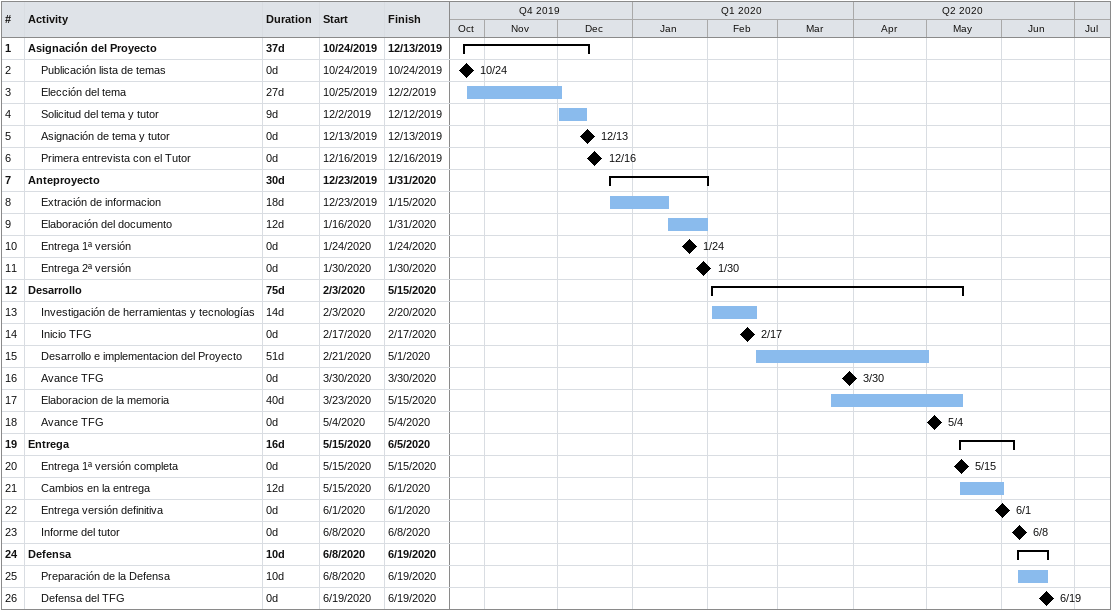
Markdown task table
| ID | Level | Task | Duration | Start | Finish |
|---|---|---|---|---|---|
| 1 | 1 | **Asignación del Proyecto** | 37d | 2019-10-24 | 2019-12-13 |
| 2 | 2 | Publicación lista de temas | 0d | 2019-10-24 | 2019-10-24 |
| 3 | 2 | Elección del tema | 27d | 2019-10-25 | 2019-12-02 |
| 4 | 2 | Solicitud del tema y tutor | 9d | 2019-12-02 | 2019-12-12 |
| 5 | 2 | Asignación de tema y tutor | 0d | 2019-12-13 | 2019-12-13 |
| 6 | 2 | Primera entrevista con el Tutor | 0d | 2019-12-16 | 2019-12-16 |
| 7 | 1 | **Anteproyecto** | 30d | 2019-12-23 | 2020-01-31 |
| 8 | 2 | Extración de informacion | 18d | 2019-12-23 | 2020-01-15 |
| 9 | 2 | Elaboración del documento | 12d | 2020-01-16 | 2020-01-31 |
| 10 | 2 | Entrega 1ª versión | 0d | 2020-01-24 | 2020-01-24 |
| 11 | 2 | Entrega 2ª versión | 0d | 2020-01-30 | 2020-01-30 |
| 12 | 1 | **Desarrollo** | 75d | 2020-02-03 | 2020-05-15 |
| 13 | 2 | Investigación de herramientas y tecnologías | 14d | 2020-02-03 | 2020-02-20 |
| 14 | 2 | Inicio TFG | 0d | 2020-02-17 | 2020-02-17 |
| 15 | 2 | Desarrollo e implementacion del Proyecto | 51d | 2020-02-21 | 2020-05-01 |
| 16 | 2 | Avance TFG | 0d | 2020-03-30 | 2020-03-30 |
| 17 | 2 | Elaboracion de la memoria | 40d | 2020-03-23 | 2020-05-15 |
| 18 | 2 | Avance TFG | 0d | 2020-05-04 | 2020-05-04 |
| 19 | 1 | **Entrega** | 16d | 2020-05-15 | 2020-06-05 |
| 20 | 2 | Entrega 1ª versión completa | 0d | 2020-05-15 | 2020-05-15 |
| 21 | 2 | Cambios en la entrega | 12d | 2020-05-15 | 2020-06-01 |
| 22 | 2 | Entrega versión definitiva | 0d | 2020-06-01 | 2020-06-01 |
| 23 | 2 | Informe del tutor | 0d | 2020-06-08 | 2020-06-08 |
| 24 | 1 | **Defensa** | 10d | 2020-06-08 | 2020-06-19 |
| 25 | 2 | Preparación de la Defensa | 10d | 2020-06-08 | 2020-06-19 |
| 26 | 2 | Defensa del TFG | 0d | 2020-06-19 | 2020-06-19 |
